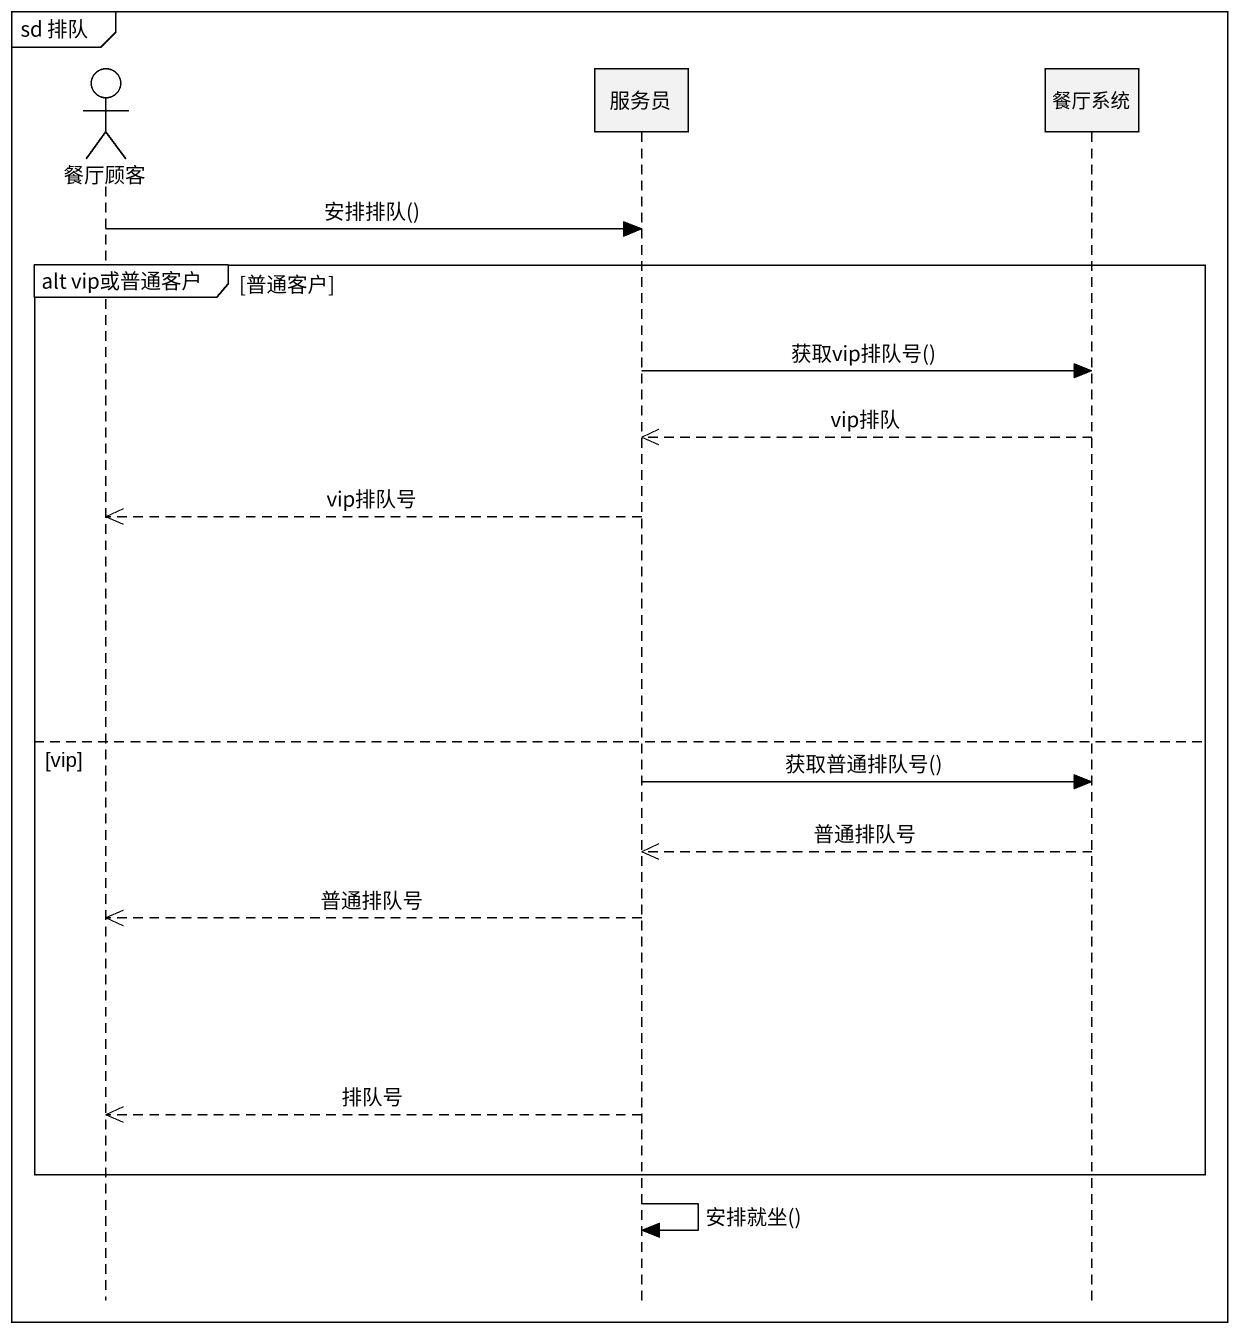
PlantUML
@startuml
mainframe sd 排队
hide footbox
actor 餐厅顾客
participant 服务员
participant 餐厅系统

餐厅顾客 -> 服务员 : 安排排队()
group alt vip或普通客户 [普通客户]
  服务员 -> 餐厅系统 : 获取vip排队号()
  餐厅系统 -->> 服务员 : vip排队
  服务员 -->> 餐厅顾客 : vip排队号
else vip
  服务员 -> 餐厅系统 : 获取普通排队号()
  餐厅系统 -->> 服务员 : 普通排队号
  服务员 -->> 餐厅顾客 : 普通排队号
  服务员 -->> 餐厅顾客 : 排队号
end
服务员 -> 服务员 : 安排就坐()
@enduml
